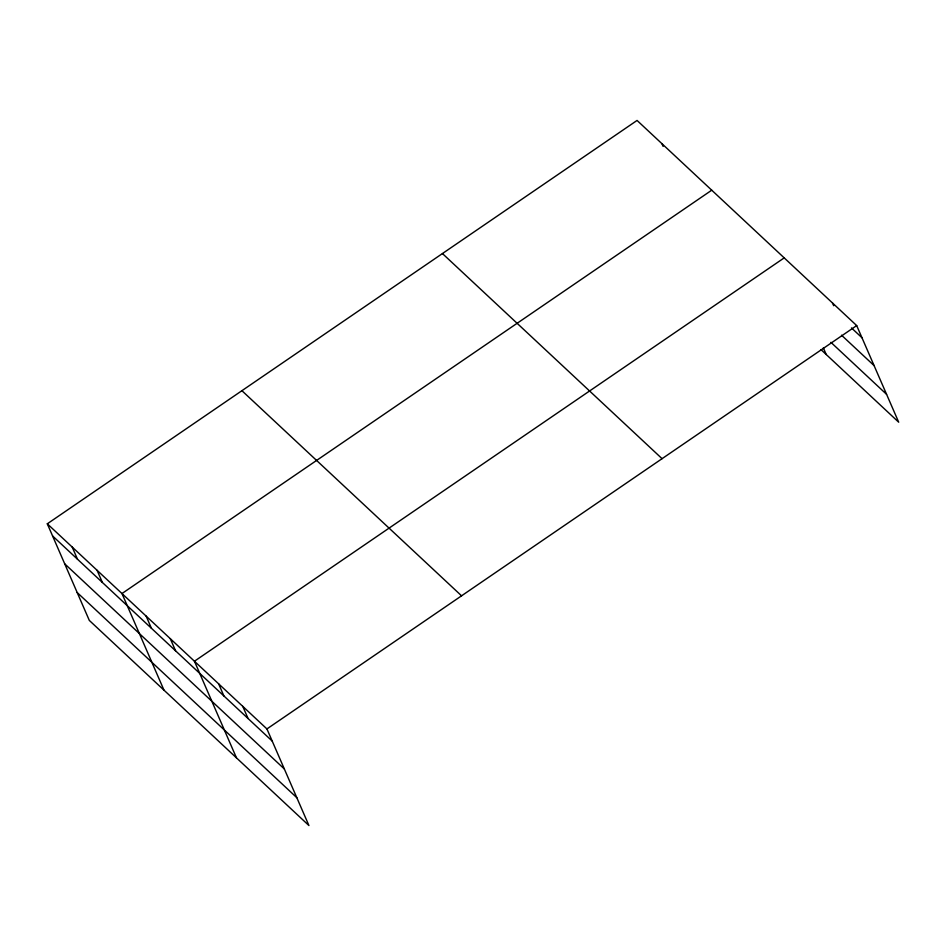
<?xml version="1.0" encoding="UTF-8"?>
<svg xmlns="http://www.w3.org/2000/svg" width="946" height="946" viewBox="0 0 946 946"><rect width="100%" height="100%" fill="white"/><g stroke="black" fill="none" stroke-linecap="round" stroke-linejoin="round"><path stroke-width="1.42" d="M47.3 523.8L266.926 728.928L308.94 825.551L89.314 620.422L47.3 523.8L637.06 120.449L856.686 325.578L898.7 422.2L820.974 349.606M711.735 190.193L121.975 593.544L163.989 690.166M784.21 257.88L194.45 661.23L236.465 757.852M266.926 728.928L856.686 325.578M851.471 327.919L861.972 337.734M841.526 335.191L874.092 365.605M830.907 342.334L886.579 394.328M442.432 253.552L662.07 458.68M241.916 390.698L461.553 595.814M52.586 535.956L272.212 741.073M64.706 563.828L284.332 768.956M77.194 592.551L296.819 797.679M832.527 303.016L833.698 305.712M823.339 347.88L826.225 354.514M661.952 143.697L663.122 146.394M242.767 706.355L248.053 718.511M218.609 683.792L223.895 695.949M170.292 638.668L175.578 650.824M146.133 616.106L151.419 628.262M97.083 570.296L102.369 582.452M72.192 547.048L77.477 559.204"/></g></svg>
